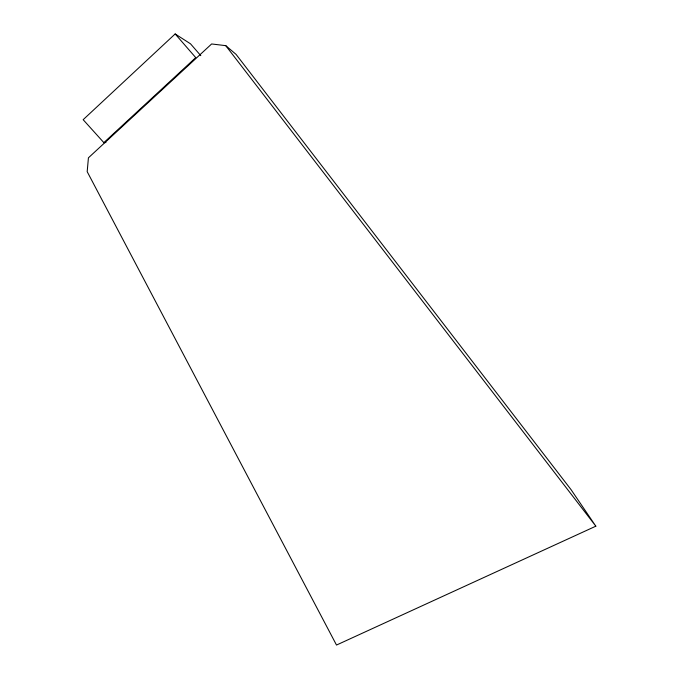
<?xml version="1.0" encoding="UTF-8"?>
<svg xmlns="http://www.w3.org/2000/svg" width="679" height="679" viewBox="0 0 679 679"><rect width="100%" height="100%" fill="white"/><g stroke="black" fill="none" stroke-linecap="round" stroke-linejoin="round"><path stroke-width="1.02" d="M200.797 55.653L190.527 43.829L175.157 33.95L83.161 119.691L103.853 142.632L105.966 142.539M103.853 142.632L195.747 57.622L175.157 33.95M595.839 526.183L336.504 645.05L87.184 171.668L88.423 157.817L211.627 43.965L225.751 45.654L236.046 54.354L571.056 489.652L595.839 526.183L225.751 45.654"/></g></svg>
